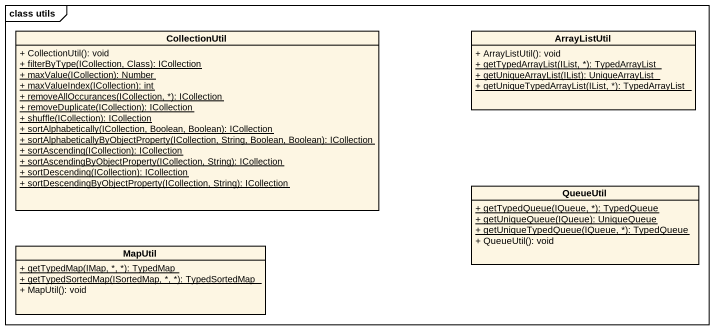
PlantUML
@startuml
mainframe class utils
hide circle
hide empty members
skinparam classAttributeIconSize 0
class CollectionUtil {
  + CollectionUtil(): void
  {static} + filterByType(ICollection, Class): ICollection
  {static} + maxValue(ICollection): Number
  {static} + maxValueIndex(ICollection): int
  {static} + removeAllOccurances(ICollection, *): ICollection
  {static} + removeDuplicate(ICollection): ICollection
  {static} + shuffle(ICollection): ICollection
  {static} + sortAlphabetically(ICollection, Boolean, Boolean): ICollection
  {static} + sortAlphabeticallyByObjectProperty(ICollection, String, Boolean, Boolean): ICollection
  {static} + sortAscending(ICollection): ICollection
  {static} + sortAscendingByObjectProperty(ICollection, String): ICollection
  {static} + sortDescending(ICollection): ICollection
  {static} + sortDescendingByObjectProperty(ICollection, String): ICollection
}
class ArrayListUtil {
  + ArrayListUtil(): void
  {static} + getTypedArrayList(IList, *): TypedArrayList
  {static} + getUniqueArrayList(IList): UniqueArrayList
  {static} + getUniqueTypedArrayList(IList, *): TypedArrayList
}
class QueueUtil {
  {static} + getTypedQueue(IQueue, *): TypedQueue
  {static} + getUniqueQueue(IQueue): UniqueQueue
  {static} + getUniqueTypedQueue(IQueue, *): TypedQueue
  + QueueUtil(): void
}
class MapUtil {
  {static} + getTypedMap(IMap, *, *): TypedMap
  {static} + getTypedSortedMap(ISortedMap, *, *): TypedSortedMap
  + MapUtil(): void
}
@enduml
